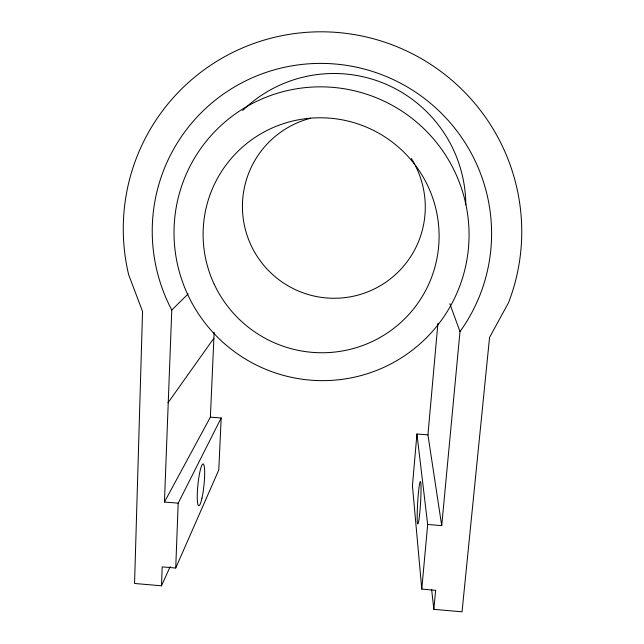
<?xml version="1.0" encoding="UTF-8"?>
<svg xmlns="http://www.w3.org/2000/svg" width="644" height="644" viewBox="0 0 644 644"><rect width="100%" height="100%" fill="white"/><g stroke="black" fill="none" stroke-linecap="round" stroke-linejoin="round"><path stroke-width="0.97" d="M431.633 589.469L433.839 609.361L462.038 611.8L489.545 337.464L508.527 302.672A199.656 198.038 30.6 0 0 335.757 32.345A199.656 198.038 30.6 0 0 128.663 274.755L142.541 311.446L134.556 583.472L161.507 585.807L162.167 566.873L175.723 568.032L218.775 469.983L221.182 417.996L210.379 417.143L164.445 502.03L178.187 503.173L221.182 417.996M164.445 502.03L171.779 310.038A170.032 168.623 30.2 0 1 220.586 96.109A170.032 168.623 30.2 0 1 440.705 112.579A170.032 168.623 30.2 0 1 459.985 331.604L441.72 525.641L427.672 524.474L416.942 433.992L427.938 434.861L441.72 525.641M175.723 568.032L178.187 503.173M210.379 417.143L214.154 332.248M416.942 433.992L412.434 485.745L421.78 589.115L435.634 590.307L433.839 609.361M427.938 434.861L437.928 323.216M421.78 589.115L427.672 524.474M161.507 585.807L170.193 566.607M167.931 402.886L213.848 338.261M171.779 310.038L188.225 293.857M449.81 303.678L459.985 331.604M415.613 166.104A91.609 91.303 50.2 0 1 369.028 291.346A91.609 91.303 50.2 0 1 247.232 235.776A91.609 91.303 50.2 0 1 310.649 118.222M411.331 158.464A91.609 91.303 50.2 0 1 414.728 164.381M242.708 110.43A131.722 131.296 51.7 0 1 385.209 83.897A131.722 131.296 51.7 0 1 465.797 204.824M201.966 498.142A21.019 3.035 -84.1 0 0 203.528 464.203A21.019 3.035 -84.1 0 0 197.362 492.137A21.019 3.035 -84.1 0 0 201.966 498.142M419.51 515.297A21.212 1.441 -86.5 0 0 420.548 481.696A21.212 1.441 -86.5 0 0 417.272 511.223A21.212 1.441 -86.5 0 0 419.51 515.297M187.509 294.155A147.838 146.59 30 0 0 441.937 319.505A147.838 146.59 30 0 0 335.146 87.576A147.838 146.59 30 0 0 187.509 294.155M214.186 284.181A118.246 117.232 29.8 0 0 417.795 303.316A118.246 117.232 29.8 0 0 331.33 118.303A118.246 117.232 29.8 0 0 214.186 284.181"/></g></svg>
